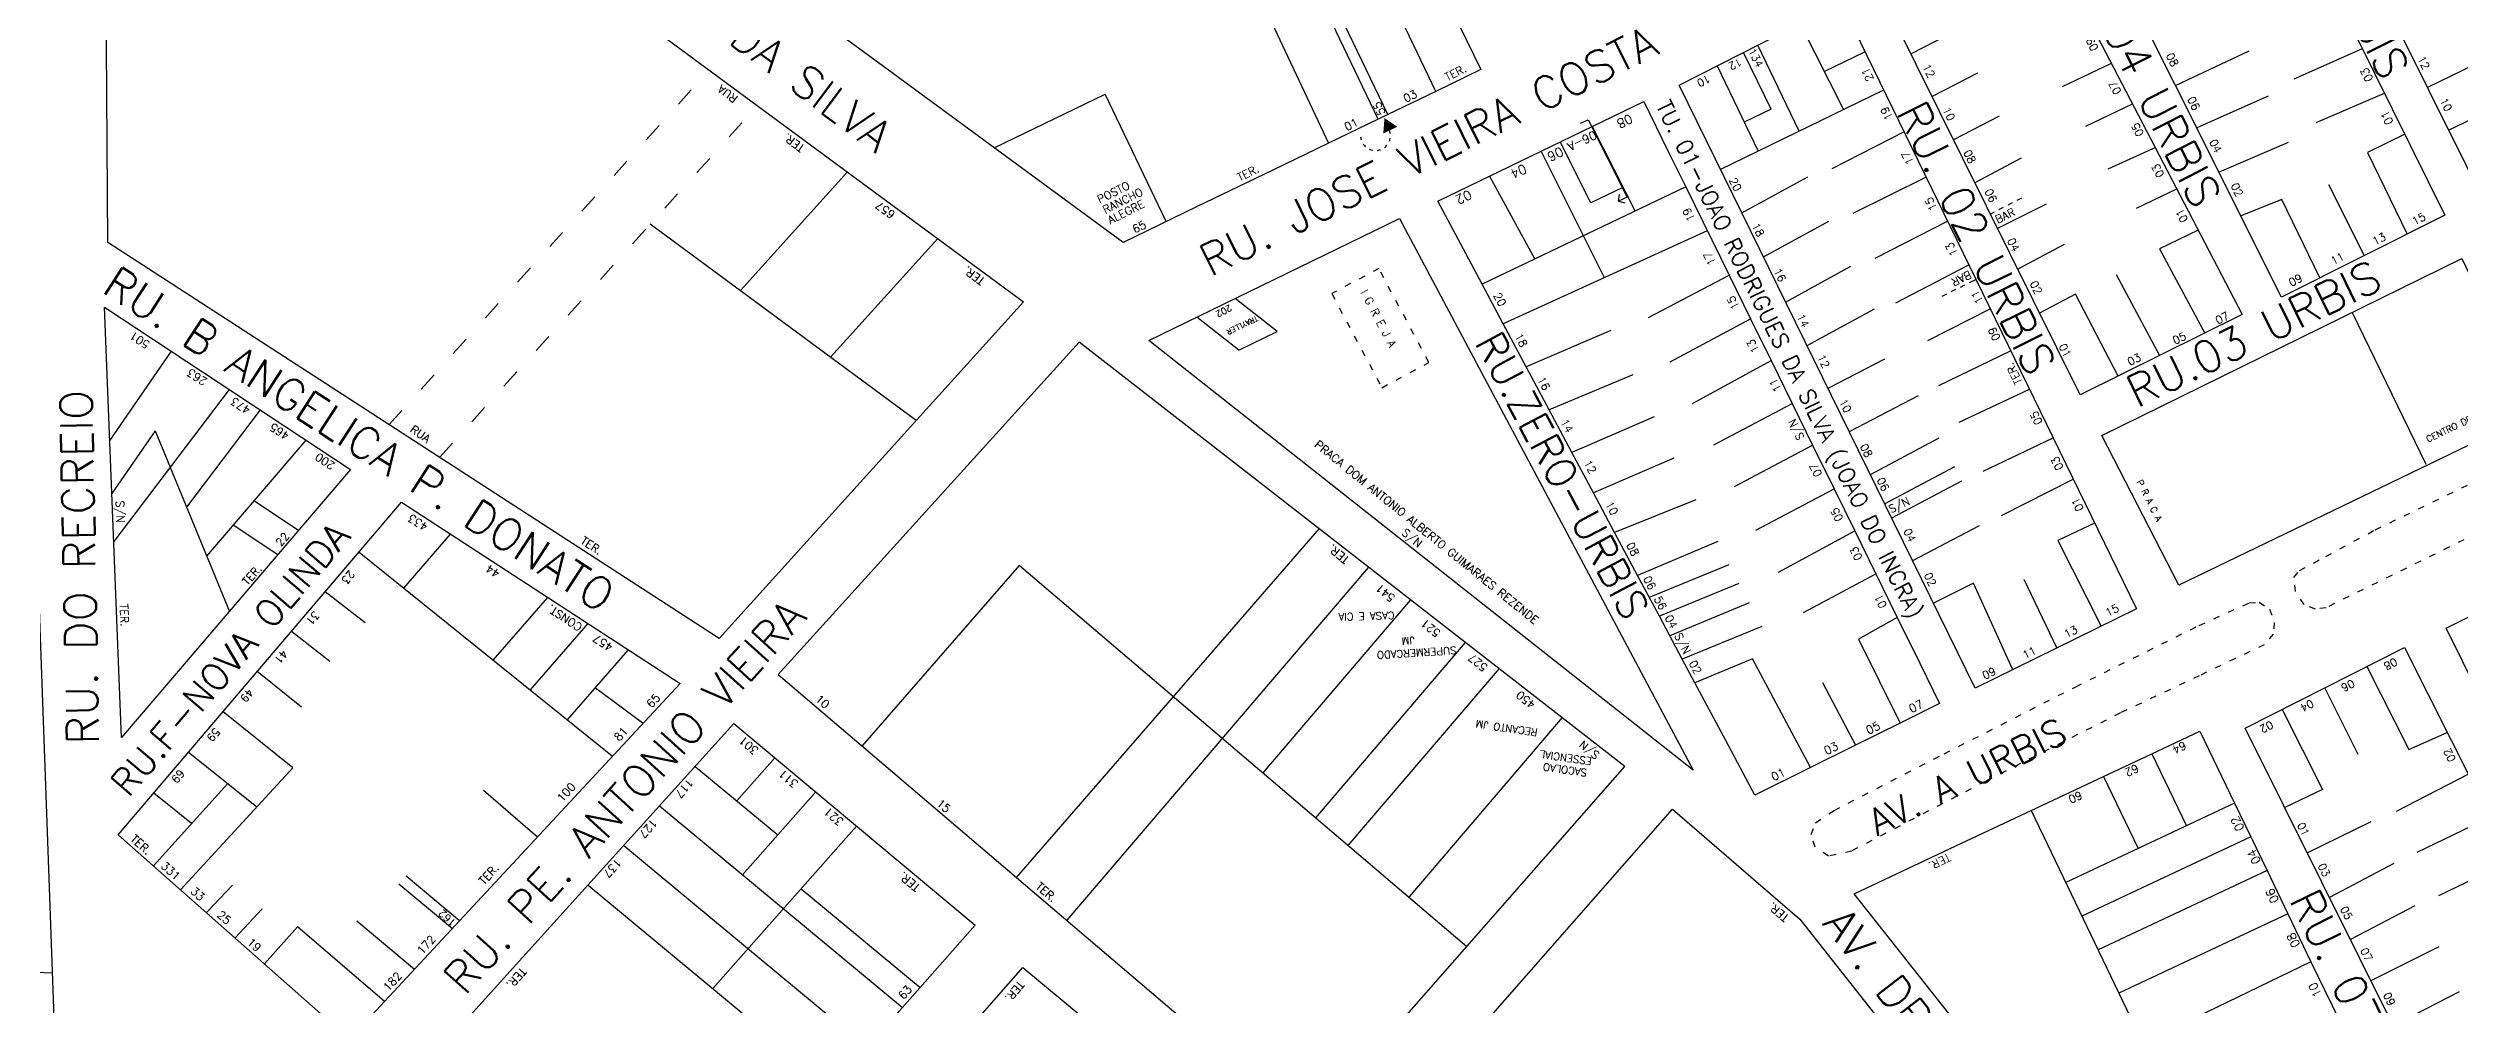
# Model space of a CAD drawing. Extents: x 714896 to 749292, y 8417558 to 8447149.
# Drawn here: x 737931.1 to 738383.3, y 8428217.4 to 8428396.9 of the extents above; entities that cross this region are included whole.
import ezdxf

# ---------------------------------------------------------------- set-up
doc = ezdxf.new("R2010")
doc.units = 0
doc.header["$MEASUREMENT"] = 0
doc.linetypes.add('ACAD_ISO03W100', pattern=[30, 12, -18])
for name, color, linetype in [('LOTE', 7, 'CONTINUOUS'), ('NUM-PORTA', 7, 'CONTINUOUS'), ('QUADRA', 6, 'CONTINUOUS'), ('TEXTO', 7, 'CONTINUOUS'), ('TEXTODERUA', 3, 'CONTINUOUS')]:
    doc.layers.add(name, color=color, linetype=linetype)
doc.styles.add('ROMANS', font='ROMANS.SHX', dxfattribs={"height": 1.5})

msp = doc.modelspace()

# ---------------------------------------------------------------- hatches: boundary and pattern name
at = {"layer": 'LOTE'}
h = msp.add_hatch(color=7, dxfattribs=at)
h.paths.add_polyline_path([(738181.67, 8428383.8), (738181.45, 8428380.9), (738184.07, 8428382.17)])
h.paths.add_polyline_path([(738179.53, 8428383.16), (738183.49, 8428385.07), (738183.16, 8428385.75), (738179.21, 8428383.83)], flags=9)

# ---------------------------------------------------------------- linework, layer by layer
at = {"layer": 'LOTE', "color": 7, "linetype": 'CONTINUOUS'}
for p, q in [((738191.31, 8428388.81, 477.49), (738179.49, 8428413.48, 477.49)), ((738182.31, 8428384.46, 477.49), (738170.46, 8428409.17, 477.49))]:
    msp.add_line(p, q, dxfattribs=at)
at = {"layer": 'LOTE', "color": 7}
for p, q in [((738259.6, 8428401.5, 518.58), (738267.72, 8428385.41, 519.18)), ((738254.15, 8428385.45, 519.54), (738249.02, 8428396.11, 518.58)), ((738259.44, 8428381.35, 520.03), (738251.69, 8428397.47, 518.58)), ((738264.22, 8428392.6, 519.18), (738271.74, 8428396.25, 518.46)), ((738280.38, 8428395.86, 521.97), (738287.44, 8428399.5, 522.29)), ((738343.77, 8428396.35, 523.22), (738330.03, 8428389.88, 524.7)), ((738352.27, 8428391.13, 523.07), (738365.05, 8428396.85, 522.87)), ((738390.26, 8428395.87, 524.4), (738377.24, 8428389.56, 524.28)), ((738244.03, 8428393.58, 518.58), (738251.71, 8428377.69, 520.56)), ((738292.84, 8428392.21, 522.33), (738284.36, 8428387.83, 521.97)), ((738308.82, 8428389.73, 522.72), (738317.98, 8428394.09, 523.32)), ((738275.24, 8428389.06, 518.46), (738244.58, 8428374.11, 522.15)), ((738313.21, 8428382.27, 522.74), (738321.95, 8428386.44, 523.32)), ((738347.34, 8428387.89, 523.29), (738333.98, 8428381.98, 524.7)), ((738356.38, 8428382.98, 523.07), (738369.2, 8428388.45, 522.87)), ((738394.26, 8428387.81, 524.4), (738381.24, 8428381.5, 524.28)), ((738220.59, 8428382.2, 520.56), (738228.66, 8428366.32, 520.78)), ((738254.15, 8428385.45, 520.68), (738249.14, 8428383, 521.29)), ((738296.94, 8428384.14, 522.32), (738288.39, 8428379.7, 521.97)), ((738222.9, 8428353.83, 521.15), (738211.04, 8428377.59, 520.56)), ((738220.35, 8428367.89, 520.85), (738214.64, 8428379.33, 520.56)), ((738265.6, 8428374.31, 519.73), (738279.08, 8428381.19, 518.46)), ((738317.37, 8428374.24, 522.73), (738326.21, 8428378.25, 523.32)), ((738351.13, 8428379.19, 523.31), (738338.16, 8428373.62, 524.7)), ((738372.99, 8428380.8, 522.87), (738365.98, 8428377.35, 522.92)), ((738365.98, 8428377.35, 522.92), (738373.44, 8428362.03, 522.49)), ((738201.36, 8428372.91, 520.56), (738209.84, 8428357.32, 521.03)), ((738261.02, 8428372.73, 520.11), (738248.59, 8428365.96, 522.15)), ((738269.53, 8428365.93, 519.82), (738283.21, 8428372.69, 518.46)), ((738301.03, 8428376.28, 522.32), (738292.38, 8428371.66, 521.97)), ((738238.17, 8428370.87, 520.61), (738199.99, 8428352.62, 521.38)), ((738226.39, 8428370.78, 520.8), (738220.35, 8428367.89, 520.93)), ((738301.1, 8428368.76, 522.21), (738300.25, 8428368.32, 522.18)), ((738322.71, 8428366.9, 522.75), (738330.23, 8428370.52, 523.32)), ((738349.92, 8428368.5, 523.58), (738342.26, 8428365.43, 524.7)), ((738357.03, 8428353.79, 522.49), (738349.92, 8428368.5, 523.58)), ((738358.71, 8428371.32, 523.11), (738365.38, 8428357.99, 522.49)), ((738264.94, 8428364.36, 520.21), (738252.65, 8428357.71, 522.15)), ((738273.65, 8428357.49, 519.86), (738287.22, 8428364.47, 518.46)), ((738295.98, 8428366.13, 522.01), (738295.3, 8428365.76, 521.97)), ((738305.76, 8428367.63, 522.32), (738296.63, 8428363.08, 521.97)), ((738297.68, 8428367.01, 522.08), (738296.83, 8428366.57, 522.05)), ((738299.39, 8428367.89, 522.15), (738298.54, 8428367.45, 522.12)), ((738242.2, 8428362.66, 520.61), (738203.96, 8428345.17, 521.38)), ((738309.14, 8428360.08, 522.29), (738300.43, 8428355.41, 521.97)), ((738334.26, 8428362.78, 523.32), (738327, 8428359.27, 522.71)), ((738327, 8428359.27, 522.71), (738335.47, 8428343.46, 521.96)), ((738269.04, 8428355.92, 520.27), (738256.83, 8428349.21, 522.15)), ((738277.58, 8428349.11, 519.91), (738291.24, 8428356.23, 518.46)), ((738161.53, 8428343.75), (738153.68, 8428349.95)), ((738231.15, 8428346.38, 520.94), (738246.28, 8428354.33, 520.61)), ((738286.23, 8428350.35, 519.21), (738287.09, 8428350.79, 519.12)), ((738287.95, 8428351.23, 519.03), (738288.8, 8428351.66, 518.94)), ((738289.66, 8428352.09, 518.84), (738290.51, 8428352.52, 518.73)), ((738291.37, 8428352.94, 518.62), (738292.55, 8428353.53, 518.46)), ((738311.24, 8428350.73, 522.2), (738304.51, 8428347.19, 521.97)), ((738319.25, 8428335.38, 521.96), (738311.24, 8428350.73, 522.2)), ((738318.87, 8428354.41, 522.39), (738327, 8428339.24, 521.96)), ((738154.34, 8428340.25), (738146.49, 8428346.45)), ((738235.26, 8428338.05, 520.96), (738250.31, 8428346.13, 520.61)), ((738273.52, 8428347.96, 520.26), (738260.85, 8428341.03, 522.15)), ((738283.58, 8428342.07, 519.73), (738295.25, 8428347.98, 518.46)), ((738363.09, 8428347.28), (738376.95, 8428318.87)), ((738224.11, 8428343.93, 521.03), (738208.25, 8428337.13, 521.38)), ((738239.45, 8428330.23, 520.98), (738254.16, 8428338.29, 520.61)), ((738275.46, 8428338.58, 520.51), (738264.79, 8428333.03, 522.15)), ((738285.61, 8428333.63, 519.9), (738299.08, 8428340.13, 518.46)), ((738228.27, 8428335.63, 521.06), (738212.54, 8428329.07, 521.38)), ((738289.46, 8428326.7, 519.88), (738302.59, 8428332.94, 518.46)), ((738232.25, 8428327.72, 521.09), (738216.83, 8428321.03, 521.38)), ((738243.46, 8428322.48, 521.02), (738258.13, 8428330.21, 520.61)), ((738281.74, 8428331.69, 520.27), (738268.79, 8428324.9, 522.15)), ((737951.19, 8428325.12, 208.9), (737965.09, 8428291.21, 514.32)), ((737951.19, 8428325.12, 208.9), (737953.99, 8428318.29, 270.39)), ((738285.61, 8428323.74, 520.28), (738272.74, 8428316.85, 522.15)), ((738293.92, 8428317.52, 519.88), (738307.05, 8428323.76, 518.46)), ((738235.95, 8428319.99, 521.11), (738220.86, 8428313.47, 521.38)), ((738247.29, 8428314.67, 521.02), (738261.96, 8428322.4, 520.61)), ((738288.58, 8428318.37, 520.24), (738275.48, 8428311.43, 522.15)), ((738251.32, 8428306.49, 521.05), (738265.99, 8428314.19, 520.61)), ((738289.85, 8428315.66, 520.24), (738276.75, 8428308.72, 522.15)), ((738297.37, 8428309.21, 519.91), (738310.81, 8428316.04, 518.46)), ((738240.06, 8428312.15, 521.13), (738224.83, 8428306.03, 521.38)), ((737997.79, 8428295.6, -0.26), (738006.57, 8428305.69)), ((738169.41, 8428306.75), (738112.66, 8428241.32)), ((738255.56, 8428298.57, 521.09), (738269.84, 8428306.35, 520.61)), ((738293.16, 8428307.3, 520.28), (738280.7, 8428300.68, 522.15)), ((738314.83, 8428307.79, 518.46), (738307.96, 8428304.52, 519.34)), ((737989.41, 8428302.35, 518.69), (738036.93, 8428264.07, 513.97)), ((738244.17, 8428304.32, 521.16), (738229.12, 8428297.98, 521.38)), ((738307.96, 8428304.52, 519.34), (738316.06, 8428288.42, 519.59)), ((738113.17, 8428299.85), (738083.77, 8428265.96)), ((738178.68, 8428299.53), (738122.12, 8428233.26)), ((738246.25, 8428299.96, 521.19), (738231.33, 8428293.82, 521.38)), ((738248.14, 8428296.43, 521.19), (738233.22, 8428290.29, 521.38)), ((738260.26, 8428291.03, 521.13), (738273.8, 8428298.27, 520.61)), ((738292.14, 8428296.51, 520.72), (738284.59, 8428292.78, 522.15)), ((738299.5, 8428280.26, 519.59), (738292.14, 8428296.51, 520.72)), ((738301.54, 8428297.27, 519.96), (738307.75, 8428284.33, 519.59)), ((737990.52, 8428289.06, 516.82), (737983.08, 8428294.9, 518.69)), ((738014.58, 8428282.07, 515.47), (738024.8, 8428293.81, 515.78)), ((738186.57, 8428293.39), (738158.84, 8428260.9)), ((738250.07, 8428292.8, 521.19), (738235.15, 8428286.66, 521.38)), ((737983.9, 8428281.79, 516.83), (737976.74, 8428287.45, 518.69)), ((738021.52, 8428276.47, 515.46), (738032.36, 8428288.94, 515.78)), ((738252.43, 8428288.38, 521.19), (738237.51, 8428282.24, 521.38)), ((738277.83, 8428290.08, 520.61), (738270.55, 8428286.01, 521.06)), ((738028.48, 8428270.87, 515.44), (738039.84, 8428283.93, 515.78)), ((738196.83, 8428285.41), (738168.73, 8428252.48)), ((738250.69, 8428282.29, 521.24), (738239.86, 8428277.83, 521.38)), ((738261.54, 8428261.93, 521.96), (738250.69, 8428282.29, 521.24)), ((738270.55, 8428286.01, 521.06), (738278.34, 8428270.25, 521.96)), ((737978.62, 8428273.22, 516.5), (737970.33, 8428279.91, 518.69)), ((738203.15, 8428280.49), (738174.81, 8428247.29)), ((738263.81, 8428277.89, 521.32), (738269.99, 8428266.12, 521.96)), ((738365.89, 8428280.85, 516.53), (738373.77, 8428265.27, 518.34)), ((738033.73, 8428276.9, 514.59), (738042.66, 8428270.25, 513.97)), ((738364.23, 8428264.38, 518.43), (738358, 8428276.86, 516.52)), ((737977, 8428261.84, 515.57), (737963.9, 8428272.34, 518.69)), ((738214.98, 8428271.28), (738186.21, 8428237.57)), ((738350, 8428272.8, 516.52), (738357.56, 8428257.81, 519.25)), ((737970.22, 8428254.47, 515.63), (737957.36, 8428264.77, 518.69)), ((738373.77, 8428265.27, 518.34), (738380.92, 8428268.52, 518.49)), ((737955.95, 8428238.96, 510.74), (737977, 8428261.84, 515.57)), ((738052.44, 8428262.12, 515.05), (738067.93, 8428249.27, 516.67)), ((738371.45, 8428253.74, 518.72), (738384.87, 8428260.67, 518.49)), ((737964.71, 8428258.88, 514.55), (737950.84, 8428243.48, 510.74)), ((737958.01, 8428251.44, 517.01), (737950.95, 8428257.1, 518.69)), ((738012.76, 8428257.66, 514.58), (738022.88, 8428248.94, 513.97)), ((738357.56, 8428257.81, 519.25), (738350.49, 8428254.41, 521)), ((738045.74, 8428254.7, 515.05), (738091.31, 8428216.91, 519.82)), ((738366.65, 8428251.71, 519.01), (738354.72, 8428245.89, 521)), ((738375.31, 8428246.02, 518.87), (738388.92, 8428252.63, 518.49)), ((738039.04, 8428247.27, 515.05), (738084.7, 8428209.4, 519.82)), ((737998.24, 8428241.59, 514.14), (738008.25, 8428233.18, 513.97)), ((738370.92, 8428243.92, 519.1), (738358.86, 8428237.55, 521)), ((738379.4, 8428237.87, 518.87), (738393.01, 8428244.48, 518.49)), ((737965.66, 8428239.87, 513), (737960.79, 8428234.68, 510.74)), ((737996.88, 8428240.12, 514.14), (738006.9, 8428231.71, 513.97)), ((738032.34, 8428239.85, 515.05), (738078.16, 8428201.84, 519.82)), ((738072.32, 8428239.16, 517.49), (738094.62, 8428220.66, 519.82)), ((737971.24, 8428235.38, 512.8), (737966.16, 8428229.93, 510.75)), ((737988.96, 8428233.12, 513.64), (737999.82, 8428224.1, 513.97)), ((738374.89, 8428235.98, 519.15), (738362.8, 8428229.62, 521)), ((737977.85, 8428232.01, 512.95), (737971.67, 8428225.06, 510.75)), ((737994.2, 8428218.04, 513.97), (737977.85, 8428232.01, 512.95)), ((738379.34, 8428228.28, 519.13), (738366.65, 8428221.87, 521)), ((738383.21, 8428219.81, 519.11), (738370.83, 8428213.45, 521))]:
    msp.add_line(p, q, dxfattribs=at)
at = {"layer": 'LOTE', "color": 7, "elevation": 477.49}
for points in [[(738116.92, 8428494.43), (738171.17, 8428379.07)], [(738180.51, 8428383.59), (738171.86, 8428401.62)], [(738108.48, 8428378.21), (738129.29, 8428388.27)], [(738140.76, 8428364.36), (738129.29, 8428388.27)]]:
    msp.add_lwpolyline(points, dxfattribs=at)
at = {"layer": 'LOTE', "color": 7, "linetype": 'ACAD_ISO03W100', "ltscale": 0.3, "flags": 128}
for points in [[(737995.02, 8428326.26), (738055.08, 8428392.83)], [(738004.51, 8428320.11), (738064.11, 8428386.16)]]:
    msp.add_lwpolyline(points, dxfattribs=at)
at = {"layer": 'LOTE', "color": 3, "linetype": 'CONTINUOUS', "flags": 128}
for points in [[(738218.4, 8428382.85), (738219.87, 8428383.45), (738227.18, 8428368.98), (738225.57, 8428368.2)], [(738225.57, 8428368.2), (738225.75, 8428369.48)], [(738225.57, 8428368.2), (738226.77, 8428367.88)]]:
    msp.add_lwpolyline(points, dxfattribs=at)
at = {"layer": 'LOTE', "color": 7, "linetype": 'CONTINUOUS', "flags": 128}
for points in [[(738060.9, 8428351.42), (738081, 8428373.69)], [(738093.89, 8428327.07), (738044.01, 8428363.89)], [(738077.8, 8428338.95), (738097.9, 8428361.22)], [(737954.2, 8428340.04), (737942.67, 8428323.33)], [(737965.04, 8428332.88), (737943.42, 8428304.34)], [(737970.88, 8428329.02), (737957.07, 8428310.79)], [(737951.19, 8428325.12), (737943.06, 8428313.34)], [(737979.42, 8428323.38), (737960.83, 8428301.6)], [(737978.08, 8428306.42), (737969.68, 8428311.97)], [(737974.18, 8428301.86), (737965.79, 8428307.41)], [(738060.23, 8428255.66), (738067.36, 8428263.75)], [(738061.32, 8428241.78), (738075.03, 8428257.33)], [(738055.77, 8428220.42), (738082.7, 8428250.91)]]:
    msp.add_lwpolyline(points, dxfattribs=at)
at = {"layer": 'LOTE', "color": 7, "linetype": 'ACAD_ISO03W100', "ltscale": 0.1}
msp.add_lwpolyline([(738181.19, 8428333.2), (738190.01, 8428337.91), (738180.61, 8428355.56), (738171.78, 8428350.85), (738181.19, 8428333.2)], close=True, dxfattribs=at)
at = {"layer": 'LOTE', "color": 7, "flags": 128}
msp.add_lwpolyline([(738154.34, 8428340.25), (738161.53, 8428343.75)], dxfattribs=at)
at = {"layer": 'LOTE', "color": 7, "linetype": 'ACAD_ISO03W100', "ltscale": 0.1}
for points, elevation in [([(738422.18, 8428323.59), (738413.62, 8428319.33), (738381.35, 8428303.31), (738358.24, 8428291.9), (738356.23, 8428291.63), (738354.1, 8428292.51), (738352.5, 8428294.97), (738352.17, 8428297.59), (738353.24, 8428298.87), (738358.17, 8428301.53), (738367.46, 8428306.54), (738387.38, 8428316.17), (738394.6, 8428319.66), (738411.07, 8428327.17), (738416.31, 8428329.56), (738419.64, 8428330.31), (738422.1, 8428330.14), (738423.22, 8428328.65), (738423.57, 8428326.47), (738423.42, 8428325.57), (738423.24, 8428324.43)], 521.83), ([(738346.63, 8428284.97), (738334.46, 8428279.14), (738319.65, 8428272.15), (738294.32, 8428259.32), (738269.29, 8428246.25), (738264.9, 8428245.29), (738262.44, 8428246.97), (738261.7, 8428249.35), (738262.52, 8428251.55), (738265.97, 8428253.88), (738286.62, 8428264.49), (738311.3, 8428277.09), (738334.44, 8428288.6), (738343.81, 8428292.81), (738345.7, 8428292.94), (738347.61, 8428291.61), (738348.52, 8428289.16), (738348.33, 8428286.95), (738346.63, 8428284.97)], 518.83)]:
    msp.add_lwpolyline(points, close=True, dxfattribs=dict(at, elevation=elevation))
at = {"layer": 'LOTE', "color": 7}
for points in [[(738197.09, 8428228.29), (738113.17, 8428299.85)], [(738325.53, 8428264.48), (738332.03, 8428250.96)], [(738316.48, 8428260.22), (738322.98, 8428246.7)], [(738341.08, 8428255.22), (738309.41, 8428240.31)], [(738302.91, 8428253.83), (738323.89, 8428210.21)], [(738344.11, 8428248.91), (738312.44, 8428234.01)], [(738347.15, 8428242.6), (738315.48, 8428227.7)], [(738351.05, 8428234.49), (738319.38, 8428219.59)], [(738355.38, 8428225.48), (738300.72, 8428198.97)]]:
    msp.add_lwpolyline(points, dxfattribs=at)
at = {"layer": 'LOTE', "color": 7, "linetype": 'CONTINUOUS'}
msp.add_lwpolyline([(737931.87, 8428223.34), (737899.66, 8428224.62)], dxfattribs=at)
at = {"layer": 'LOTE', "color": 7, "linetype": 'ACAD_ISO03W100', "ltscale": 0.05}
msp.add_arc((738180, 8428380.51), 2.8, 184.3296, 27.5367, dxfattribs=at)
at = {"layer": 'QUADRA', "color": 6}
for points, elevation in [([(738187.8, 8428417.44), (738199.72, 8428392.88), (738191.31, 8428388.81), (738182.31, 8428384.46), (738171.17, 8428379.07), (738160.76, 8428374.04), (738146.45, 8428367.11), (738132.65, 8428360.44), (738088.67, 8428392.77), (738044.56, 8428425.18), (738015.9, 8428446.25), (738144.91, 8428507.78)], 477.49), ([(738261.54, 8428261.93), (738251.09, 8428256.76), (738245.65, 8428266.97), (738239.86, 8428277.83), (738237.51, 8428282.24), (738233.22, 8428290.29), (738229.12, 8428297.98), (738224.83, 8428306.03), (738220.86, 8428313.47), (738216.83, 8428321.03), (738212.54, 8428329.07), (738208.25, 8428337.13), (738203.96, 8428345.17), (738199.99, 8428352.62), (738195.5, 8428361.04), (738191.67, 8428368.23), (738201.36, 8428372.91), (738211.04, 8428377.59), (738220.59, 8428382.2), (738230.3, 8428386.89), (738234.89, 8428377.54), (738238.17, 8428370.87), (738246.28, 8428354.33), (738250.31, 8428346.13), (738254.16, 8428338.29), (738258.13, 8428330.21), (738261.96, 8428322.4), (738265.99, 8428314.19), (738269.84, 8428306.35), (738273.8, 8428298.27), (738277.83, 8428290.08), (738282.06, 8428281.49), (738285.77, 8428273.93), (738278.34, 8428270.25), (738269.99, 8428266.12), (738261.54, 8428261.93)], 521.96)]:
    msp.add_lwpolyline(points, close=True, dxfattribs=dict(at, elevation=elevation))
at = {"layer": 'QUADRA', "color": 6, "flags": 128}
msp.add_lwpolyline([(737946.39, 8428473.06), (738113.99, 8428349.34), (738056.93, 8428286.11), (737942.33, 8428360.44), (737941.57, 8428471.48), (737946.39, 8428473.06)], close=True, dxfattribs=at)
at = {"layer": 'QUADRA', "color": 6}
for points in [[(738379.83, 8428460.79), (738435.66, 8428347.61), (738405.48, 8428332.75), (738349.49, 8428445.4), (738379.83, 8428460.79)], [(738340.93, 8428445.58), (738380.52, 8428365.59), (738349.89, 8428350.19), (738309.88, 8428430.19), (738340.93, 8428445.58)], [(738301.32, 8428426.12), (738342.5, 8428346.96), (738312.12, 8428331.83), (738272.54, 8428411.66), (738301.32, 8428426.12)], [(738267.28, 8428405.4), (738322.69, 8428291.68), (738292.46, 8428276.78), (738236.94, 8428389.98), (738267.28, 8428405.4)], [(738184.47, 8428364.97), (738239.56, 8428261.39), (738137.5, 8428342.06), (738184.47, 8428364.97)], [(738383.69, 8428357.41), (738397.55, 8428328.46), (738330.64, 8428296.11), (738316.18, 8428324.23), (738383.69, 8428357.41)], [(737941.68, 8428348.31), (737987.82, 8428317.83), (737944.87, 8428267.53), (737941.68, 8428348.31)], [(738226.77, 8428262.11), (738124.45, 8428341.73), (738068.02, 8428279.39), (738167.49, 8428194.56), (738226.77, 8428262.11)], [(737997.35, 8428311.69), (738049.59, 8428277.69), (737987.64, 8428210.97), (737944.25, 8428249.3), (737997.35, 8428311.69)], [(738411.24, 8428303.41), (738465.82, 8428192.97), (738437.01, 8428174.35), (738380.75, 8428288.05), (738411.24, 8428303.41)], [(738372.94, 8428284.41), (738416.54, 8428197.72), (738386.09, 8428182.72), (738343.07, 8428269.29), (738372.94, 8428284.41)], [(738059.69, 8428270.17), (738104.9, 8428232.32), (738051.64, 8428171.89), (738005.51, 8428210.1), (738059.69, 8428270.17)], [(738354.28, 8428131.06), (738300.72, 8428198.97), (738269.76, 8428238.24), (738288.81, 8428247.2), (738302.91, 8428253.83), (738316.48, 8428260.22), (738325.53, 8428264.48), (738334.58, 8428268.73), (738341.08, 8428255.22), (738344.11, 8428248.91), (738347.15, 8428242.6), (738351.05, 8428234.49), (738355.38, 8428225.48), (738359.28, 8428217.36), (738363.61, 8428208.35), (738367.08, 8428201.14), (738371.42, 8428192.13), (738375.75, 8428183.12), (738379.65, 8428175.01), (738381.82, 8428170.5), (738384.85, 8428164.19), (738387.02, 8428159.69), (738391.46, 8428150.45), (738354.28, 8428131.06)], [(738177.75, 8428188.06), (738235.69, 8428254.08), (738259.54, 8428233.43), (738323.25, 8428152.64), (738378.36, 8428082.76), (738334.18, 8428042.15), (738276.73, 8428108.8), (738237.62, 8428154.31), (738218.57, 8428174.35), (738180.14, 8428186.56), (738177.75, 8428188.06)], [(738113.89, 8428224.37), (738160.02, 8428186.05), (738105.59, 8428127.02), (738060.93, 8428164.02), (738113.89, 8428224.37)]]:
    msp.add_lwpolyline(points, close=True, dxfattribs=at)
at = {"layer": 'QUADRA'}
msp.add_lwpolyline([(737872.16, 8428080.86), (737790.57, 8428234.11), (737820.98, 8428251.47), (737825.91, 8428242.94), (737832.6, 8428246.77), (737832.54, 8428254.12), (737832.47, 8428264.12), (737832.39, 8428274.12), (737832.32, 8428284.12), (737832.17, 8428303.12), (737861.38, 8428306.47), (737861.55, 8428284.34), (737862, 8428224.34), (737874.66, 8428224.43), (737874.03, 8428307.92), (737900.28, 8428310.94), (737928.61, 8428314.19), (737930.8, 8428253.32), (737934.46, 8428150.44), (737872.16, 8428080.86)], close=True, dxfattribs=at)

# ---------------------------------------------------------------- texts
at = {"layer": 'NUM-PORTA', "color": 7, "style": 'ROMANS'}
for s, height, rotation, p in [('134', 1.437, 296.8362, (738249.81, 8428396.42)), ('09', 1.485, 117.3836, (738315.6, 8428396.87)), ('08', 1.505, 296.5054, (738328.15, 8428395.56)), ('12', 1.463, 296.4119, (738375.32, 8428394.99)), ('10', 1.44, 206.7005, (738242.31, 8428391.96)), ('12', 1.437, 206.8362, (738248.22, 8428395.12)), ('21', 1.5, 116.0053, (738273.48, 8428391.12)), ('12', 1.491, 296.3524, (738282.52, 8428393.48)), ('03', 1.523, 116.2264, (738367.1, 8428391.07)), ('55', 1.5, 116.6379, (738181.92, 8428384.76, 477.49)), ('03', 1.5, 26.6379, (738185.68, 8428386.67, 477.49)), ('07', 1.485, 117.3944, (738319.89, 8428388.7)), ('06', 1.505, 296.5066, (738332.16, 8428387.36)), ('10', 1.462, 296.4053, (738379.51, 8428387.13)), ('01', 1.5, 26.6379, (738174.63, 8428381.36, 477.49)), ('08', 1.702, 206.0018, (738227.66, 8428384.6)), ('19', 1.5, 116.0053, (738277.05, 8428383.81)), ('10', 1.492, 296.3643, (738286.27, 8428385.39)), ('05', 1.486, 117.4086, (738324.12, 8428380.83)), ('01', 1.522, 116.159, (738370.89, 8428383)), ('06-A', 1.6, 205.8968, (738220.97, 8428381.5, 1.4)), ('08', 1.493, 296.3684, (738290.18, 8428377.37)), ('04', 1.505, 296.4828, (738336.28, 8428379.36)), ('04', 1.749, 205.9128, (738207.78, 8428375.22)), ('17', 1.5, 115.9955, (738281, 8428375.46)), ('03', 1.486, 117.3898, (738327.95, 8428373.12)), ('02', 1.737, 206.0586, (738197.49, 8428370.36)), ('20', 1.486, 296.2535, (738246.25, 8428372.16)), ('15', 1.501, 115.9843, (738285.37, 8428366.84)), ('06', 1.493, 296.3725, (738294.14, 8428370.07)), ('02', 1.505, 296.4647, (738340.29, 8428371.15)), ('657', 1.504, 143.2271, (738090.06, 8428365.98)), ('65', 1.5, 26.6379, (738134.87, 8428362.13, 477.49)), ('19', 1.51, 116.1565, (738239.97, 8428364.83)), ('18', 1.486, 296.2396, (738250.5, 8428363.65)), ('01', 1.486, 117.3827, (738332.38, 8428364.67)), ('15', 1.49, 27.1756, (738374.82, 8428363.63)), ('13', 1.501, 115.9819, (738289.26, 8428358.31)), ('04', 1.493, 296.3713, (738298.37, 8428360.83)), ('13', 1.488, 26.9827, (738367.36, 8428359.86)), ('17', 1.508, 116.1677, (738243.87, 8428356.57)), ('16', 1.487, 296.2251, (738254.58, 8428355.16)), ('11', 1.488, 27.0837, (738359.55, 8428356.17)), ('20', 1.507, 297.8645, (738202.04, 8428350.55)), ('15', 1.505, 116.166, (738248.28, 8428348.3)), ('11', 1.501, 115.9754, (738294, 8428349.35)), ('02', 1.493, 296.3729, (738302.62, 8428352.8)), ('09', 1.491, 27.6397, (738351.71, 8428352.13)), ('14', 1.487, 296.2243, (738258.91, 8428346.6)), ('07', 1.478, 26.5434, (738337.95, 8428345.04)), ('501', 1.513, 146.6268, (737950.32, 8428341.67)), ('18', 1.504, 297.9103, (738206.04, 8428342.9)), ('13', 1.505, 116.1733, (738252.02, 8428340.15)), ('09', 1.501, 115.9734, (738297.22, 8428342.46)), ('01', 1.493, 296.3653, (738308.05, 8428341.01)), ('05', 1.478, 26.5136, (738329.92, 8428341.26)), ('263', 1.513, 146.6268, (737961.06, 8428334.75)), ('12', 1.487, 296.2238, (738262.77, 8428338.98)), ('03', 1.479, 26.5123, (738321.44, 8428337.28)), ('16', 1.502, 297.9373, (738210.29, 8428334.78)), ('11', 1.504, 116.1722, (738256.18, 8428332.82)), ('473', 1.495, 146.7293, (737969.21, 8428329.37)), ('10', 1.487, 296.2188, (738266.85, 8428330.61)), ('05', 1.501, 115.9662, (738305.11, 8428326.68)), ('465', 1.495, 146.7293, (737976.51, 8428324.54)), ('14', 1.502, 297.9328, (738214.62, 8428326.81)), ('S/N', 1.504, 116.1722, (738260.47, 8428323.82)), ('200', 1.495, 146.7293, (737985.04, 8428318.94)), ('12', 1.502, 297.9004, (738218.98, 8428319.13)), ('07', 1.503, 116.1638, (738263.77, 8428316.93)), ('08', 1.487, 296.22, (738270.79, 8428322.21)), ('03', 1.501, 115.9631, (738309.03, 8428318.15)), ('06', 1.487, 296.2148, (738273.93, 8428315.89)), ('S/N', 1.513, 272.2354, (737943.8, 8428311.97)), ('433', 1.519, 146.685, (738002.5, 8428307.44)), ('10', 1.502, 297.9112, (738223.03, 8428311.38)), ('05', 1.503, 116.1623, (738267.73, 8428308.56)), ('S/N', 1.487, 26.2148, (738276.67, 8428309.61)), ('01', 1.501, 115.9582, (738312.83, 8428310.45)), ('22', 1.495, 48.2994, (737974.73, 8428303.29)), ('S/N', 1.511, 320.6627, (738184.77, 8428305.75)), ('04', 1.487, 296.2136, (738278.93, 8428306.33)), ('08', 1.501, 297.9324, (738226.96, 8428303.68)), ('03', 1.503, 116.1553, (738271.35, 8428301.24)), ('23', 1.481, 229.8669, (737987.61, 8428299.11)), ('44', 1.519, 146.685, (738015.99, 8428298.67)), ('541', 1.5, 140.5334, (738183.81, 8428294.01)), ('06', 1.5, 297.9526, (738230.13, 8428297.36, -0.58)), ('02', 1.487, 296.206, (738282.78, 8428298.03)), ('56', 1.5, 297.9526, (738232.15, 8428293.58, -0.58)), ('01', 1.503, 116.1402, (738275.92, 8428292.27)), ('15', 1.486, 26.3286, (738317.29, 8428290.2)), ('31', 1.48, 229.7848, (737981.01, 8428291.4)), ('521', 1.5, 140.5334, (738192.3, 8428287.4)), ('04', 1.5, 297.9226, (738234.16, 8428290.06, 0.58)), ('S/N', 1.5, 297.9226, (738235.96, 8428286.68, 0.58)), ('13', 1.484, 26.2725, (738309.55, 8428286.17)), ('41', 1.481, 229.7829, (737975.05, 8428284.14)), ('457', 1.519, 146.685, (738037.2, 8428284.88)), ('527', 1.5, 140.5334, (738201.14, 8428280.96)), ('11', 1.484, 26.2635, (738301.76, 8428282.26)), ('08', 1.455, 206.9622, (738371.1, 8428282.55)), ('02', 1.5, 297.9226, (738238.71, 8428281.52)), ('09', 1.484, 26.2774, (738294.23, 8428278.38)), ('06', 1.452, 206.892, (738363.1, 8428278.5)), ('49', 1.48, 229.7408, (737968.64, 8428276.88)), ('65', 1.535, 47.5468, (738044.26, 8428272.96)), ('10', 1.526, 319.5428, (738074.82, 8428274.58)), ('450', 1.5, 140.5334, (738210.13, 8428273.97)), ('07', 1.546, 26.5727, (738280.49, 8428272.12)), ('04', 1.451, 206.8831, (738355.43, 8428274.72)), ('59', 1.48, 229.7408, (737962.36, 8428269.5)), ('81', 1.535, 47.3863, (738038.2, 8428266.73)), ('05', 1.55, 26.5014, (738272.43, 8428268.06)), ('02', 1.453, 206.8974, (738347.85, 8428270.75)), ('301', 1.52, 139.7288, (738064.45, 8428265.34, -519.82)), ('S/N', 1.5, 140.5334, (738222.18, 8428264.5)), ('03', 1.55, 26.5552, (738264.56, 8428264.24)), ('64', 1.5, 205.5922, (738331.55, 8428266.88)), ('02', 1.471, 116.66, (738382.6, 8428263.44)), ('69', 1.48, 229.7408, (737955.72, 8428261.7)), ('311', 1.52, 139.7288, (738071.88, 8428259.11, -519.82)), ('01', 1.55, 26.5552, (738254.66, 8428259.34)), ('62', 1.5, 205.5922, (738322.64, 8428262.61)), ('100', 1.535, 47.2853, (738027.48, 8428255.31)), ('117', 1.52, 228.0531, (738051.16, 8428259.97)), ('15', 1.5, 319.5428, (738097.56, 8428254.98)), ('60', 1.5, 205.5922, (738312.06, 8428257.56)), ('127', 1.52, 228.0531, (738044.35, 8428252.42)), ('321', 1.52, 139.7288, (738080.39, 8428251.99, -519.82)), ('02', 1.613, 115.9558, (738342.93, 8428250.47)), ('01', 1.467, 296.4032, (738352.74, 8428251.15)), ('04', 1.613, 115.9558, (738346.03, 8428244.27)), ('331', 1.519, 318.4045, (737952.11, 8428243.25)), ('137', 1.52, 228.0531, (738037.63, 8428244.98)), ('03', 1.467, 296.4029, (738356.64, 8428243.49)), ('33', 1.52, 318.4356, (737957.68, 8428238.5)), ('06', 1.613, 115.9558, (738349.46, 8428236.95)), ('25', 1.52, 318.4549, (737962.64, 8428234.06)), ('162', 1.4, 137.2224, (738007.73, 8428232.96)), ('05', 1.467, 296.4004, (738360.83, 8428235.43)), ('19', 1.521, 318.4675, (737968.27, 8428228.93)), ('172', 1.536, 47.2224, (738001.22, 8428226.68)), ('08', 1.613, 115.9558, (738353.42, 8428228.63)), ('07', 1.467, 296.4004, (738364.59, 8428227.63)), ('182', 1.535, 47.2846, (737994.89, 8428219.79)), ('63', 1.52, 48.0531, (738091.48, 8428218.27)), ('10', 1.613, 115.9558, (738357.48, 8428219.29)), ('09', 1.467, 296.3963, (738368.86, 8428219.26))]:
    msp.add_text(s, height=height, rotation=rotation, dxfattribs=at).set_placement(p)
at = {"layer": 'NUM-PORTA', "color": 3, "style": 'ROMANS'}
msp.add_text('06', height=1.745, rotation=205.8968, dxfattribs=at).set_placement((738214.69, 8428378.46))
at = {"layer": 'NUM-PORTA', "style": 'ROMANS'}
msp.add_text('202', height=1.2, rotation=206.8452, dxfattribs=at).set_placement((738152.65, 8428348.83))
at = {"layer": 'TEXTO', "style": 'ROMANS'}
for s, height, rotation, p in [('TER.', 1.5, 26.6379, (738193.45, 8428390.7, 477.49)), ('TER.', 1.5, 26.6379, (738154.54, 8428371.88, 477.49)), ('BAR', 1.494, 26.0794, (738296.65, 8428363.97)), ('BAR', 1.501, 205.9764, (738291.28, 8428355.23)), ('I G R E J A', 1.5114, 297.6062, (738177.12, 8428351.11)), ('TRAYLLER', 1, 205.2777, (738157.63, 8428346.71)), ('TER.', 1.501, 115.9662, (738301.33, 8428334.24)), ('CENTRO DE SAUDE', 1.2252, 25.7061, (738377.34, 8428322.88)), ('P R A C A', 1.21, 296.6397, (738322.66, 8428315.53)), ('TER.', 1.526, 140.5334, (738175.23, 8428301.19)), ('CASA E CIA', 1.4, 181.7028, (738183.53, 8428291.18)), ('SUPERMERCADO', 1.4, 183.6542, (738195.13, 8428284.64)), ('JM', 1.4, 183.6542, (738187.25, 8428286.48)), ('RECANTO JM', 1.4, 171.8765, (738210.45, 8428269.18)), ('ESSENCIAL', 1.4, 171.8765, (738220.63, 8428263.75)), ('SACOLAO', 1.4, 171.8765, (738219.71, 8428261.6)), ('TER.', 1.512, 318.099, (737946.42, 8428248.31)), ('TER.', 1.535, 47.2613, (738012.82, 8428239.77)), ('TER.', 1.52, 140.0208, (738094.74, 8428239.7)), ('TER.', 1.5, 205.97, (738287.34, 8428245.86)), ('TER.', 1.526, 319.5428, (738116.13, 8428239.36)), ('TER.', 1.5, 139.3534, (738257.66, 8428233.98)), ('TER.', 1.521, 228.1109, (738019.76, 8428224.51)), ('TER.', 1.499, 229.8645, (738113.1, 8428222.02))]:
    msp.add_text(s, height=height, rotation=rotation, dxfattribs=at).set_placement(p)
at = {"layer": 'TEXTO', "color": 7, "style": 'ROMANS'}
for s, height, rotation, p in [('RUA', 1.504, 143.2271, (738060.54, 8428387.77)), ('TER.', 1.504, 143.2271, (738073.09, 8428378.51)), ('POSTO', 1.5, 26.6379, (738128.28, 8428367.73, 477.49)), ('RANCHO', 1.5, 26.6379, (738129.33, 8428365.79, 477.49)), ('ALEGRE', 1.5, 26.6379, (738130.26, 8428363.86, 477.49)), ('TER.', 1.504, 143.2271, (738106.88, 8428353.57)), ('RUA', 1.504, 324.8531, (737998.87, 8428325.04)), ('PRACA DOM ANTONIO ALBERTO GUIMARAES REZENDE', 1.5114, 320.9548, (738168.43, 8428322.26)), ('TER.', 1.504, 326.8139, (738030.8, 8428304.09)), ('TER.', 1.495, 48.2994, (737968.49, 8428295.98)), ('TER.', 1.513, 272.2354, (737944.56, 8428292.62)), ('CONST.', 1.519, 146.685, (738031.42, 8428288.65))]:
    msp.add_text(s, height=height, rotation=rotation, dxfattribs=at).set_placement(p)
at = {"layer": 'TEXTODERUA', "style": 'ROMANS'}
for s, height, rotation, p in [('AV. DR. EDWARDES RODRIGUES DA SILVA', 6, 322.9897, (737955.73, 8428475.47)), ('RU. 05 URBIS', 6, 296.4339, (738343.82, 8428440.48)), ('RU.04 URBIS', 6, 296.9018, (738310.06, 8428412.49)), ('RU. JOSE VIEIRA COSTA', 6, 26.4489, (738149, 8428353.91)), ('TU. 01-JOAO RODRIGUES DA SILVA (JOAO DO INCRA)', 3, 296.2485, (738232.45, 8428386.21)), ('RU. 02 URBIS', 6, 296.4339, (738277.54, 8428384.96)), ('RU. B ANGELICA P. DONATO', 6, 327.1751, (737940.93, 8428351.25)), ('RU.03 URBIS', 6, 26.0274, (738322.76, 8428329.3)), ('RU.ZERO-URBIS', 5.5, 298.2042, (738198.49, 8428341.7)), ('RU. DO RECREIO ', 6, 91.1212, (737940.61, 8428266.26)), ('RU.F-NOVA OLINDA', 5, 49.5773, (737946.21, 8428256.09)), ('RU. PE. ANTONIO VIEIRA', 6, 47.814, (738009.21, 8428218.94)), ('AV. A URBIS ', 5, 26.413, (738274.03, 8428249.02)), ('RU. 07 URBIS', 6, 296.2145, (738351.21, 8428237.12)), ('AV. DR. EDWARDES RODRIGUES DA SILVA', 6, 307.9652, (738263.63, 8428232.57))]:
    msp.add_text(s, height=height, rotation=rotation, dxfattribs=at).set_placement(p)

doc.saveas('drawing.dxf')
